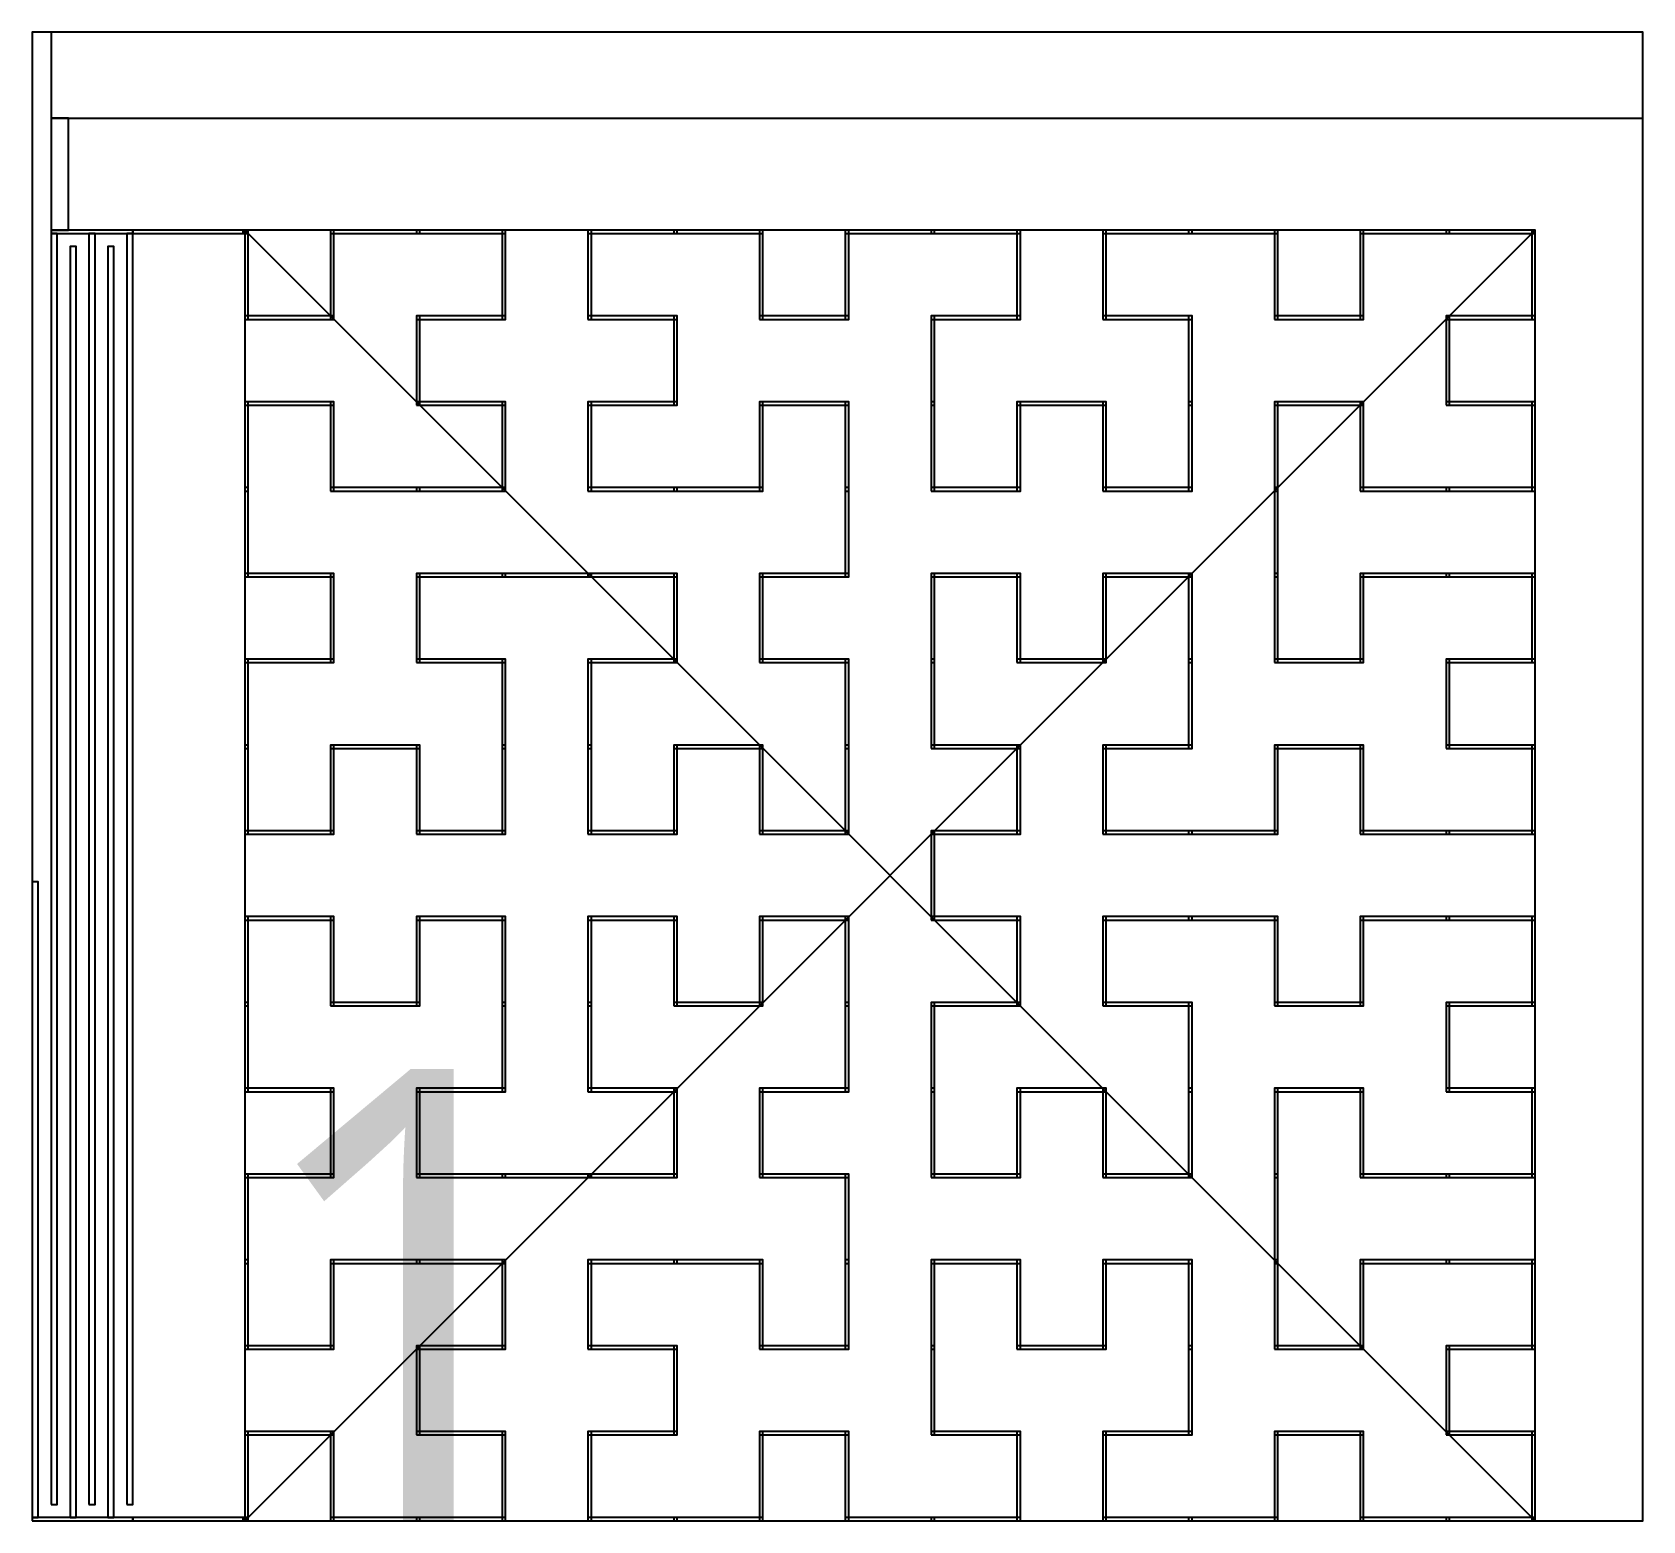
# Model space of a CAD drawing. Header units: metres. Extents: x -997 to 875, y -750 to 980.
import ezdxf

# ---------------------------------------------------------------- set-up
doc = ezdxf.new("R2010")
doc.units = ezdxf.units.M
for name, color, linetype in [('ABSORBER_AREA', 150, 'Continuous'), ('CENTER', 120, 'Continuous'), ('INDEX', 254, 'Continuous'), ('PIXEL', 255, 'Continuous'), ('PIXEL_AREA', 140, 'Continuous')]:
    doc.layers.add(name, color=color, linetype=linetype)
doc.styles.add('OpenSans', font='OpenSans-Regular.ttf')

msp = doc.modelspace()

# ---------------------------------------------------------------- linework, layer by layer
at = {"layer": 'ABSORBER_AREA'}
msp.add_lwpolyline([(-750, -750), (750, -750), (750, 750), (-750, 750), (-750, -750)], dxfattribs=at)
at = {"layer": 'CENTER'}
for points in [[(-750, -750), (750, 750)], [(-750, 750), (750, -750)]]:
    msp.add_lwpolyline(points, dxfattribs=at)
at = {"layer": 'PIXEL'}
for points in [[(-975, 880), (875, 880), (875, 980), (-975, 980), (-975, 880)], [(-975, 750), (-955, 750), (-955, 880), (-975, 880), (-975, 750)], [(-975, 746), (-880, 746), (-880, 750), (-975, 750), (-975, 746)], [(-880, 746), (-750, 746), (-750, 750), (-880, 750), (-880, 746)], [(-752, 746), (-746, 746), (-746, 750), (-752, 750), (-752, 746)], [(-750, 646.3), (-746, 646.3), (-746, 750), (-750, 750), (-750, 646.3)], [(-650.3, 746), (-546.5, 746), (-546.5, 750), (-650.3, 750), (-650.3, 746)], [(-650.3, 646.3), (-646.3, 646.3), (-646.3, 750), (-650.3, 750), (-650.3, 646.3)], [(-550.5, 746), (-446.8, 746), (-446.8, 750), (-550.5, 750), (-550.5, 746)], [(-450.8, 646.3), (-446.8, 646.3), (-446.8, 750), (-450.8, 750), (-450.8, 646.3)], [(-351.1, 746), (-247.3, 746), (-247.3, 750), (-351.1, 750), (-351.1, 746)], [(-351.1, 646.3), (-347.1, 646.3), (-347.1, 750), (-351.1, 750), (-351.1, 646.3)], [(-251.3, 746), (-147.6, 746), (-147.6, 750), (-251.3, 750), (-251.3, 746)], [(-151.6, 646.3), (-147.6, 646.3), (-147.6, 750), (-151.6, 750), (-151.6, 646.3)], [(-51.9, 746), (51.9, 746), (51.9, 750), (-51.9, 750), (-51.9, 746)], [(-51.9, 646.3), (-47.9, 646.3), (-47.9, 750), (-51.9, 750), (-51.9, 646.3)], [(47.9, 746), (151.6, 746), (151.6, 750), (47.9, 750), (47.9, 746)], [(147.6, 646.3), (151.6, 646.3), (151.6, 750), (147.6, 750), (147.6, 646.3)], [(247.3, 746), (351.1, 746), (351.1, 750), (247.3, 750), (247.3, 746)], [(247.3, 646.3), (251.3, 646.3), (251.3, 750), (247.3, 750), (247.3, 646.3)], [(347.1, 746), (450.8, 746), (450.8, 750), (347.1, 750), (347.1, 746)], [(446.8, 646.3), (450.8, 646.3), (450.8, 750), (446.8, 750), (446.8, 646.3)], [(546.5, 746), (650.3, 746), (650.3, 750), (546.5, 750), (546.5, 746)], [(546.5, 646.3), (550.5, 646.3), (550.5, 750), (546.5, 750), (546.5, 646.3)], [(646.3, 746), (750, 746), (750, 750), (646.3, 750), (646.3, 746)], [(746, 646.3), (750, 646.3), (750, 750), (746, 750), (746, 646.3)], [(-975, -731), (-968, -731), (-968, 746), (-975, 746), (-975, -731)], [(-953, -746), (-946, -746), (-946, 731), (-953, 731), (-953, -746)], [(-931, -731), (-924, -731), (-924, 746), (-931, 746), (-931, -731)], [(-909, -746), (-902, -746), (-902, 731), (-909, 731), (-909, -746)], [(-887, -731), (-880, -731), (-880, 746), (-887, 746), (-887, -731)], [(-750, 646.3), (-646.3, 646.3), (-646.3, 650.3), (-750, 650.3), (-750, 646.3)], [(-550.5, 546.5), (-546.5, 546.5), (-546.5, 650.3), (-550.5, 650.3), (-550.5, 546.5)], [(-550.5, 646.3), (-446.8, 646.3), (-446.8, 650.3), (-550.5, 650.3), (-550.5, 646.3)], [(-351.1, 646.3), (-247.3, 646.3), (-247.3, 650.3), (-351.1, 650.3), (-351.1, 646.3)], [(-251.3, 546.5), (-247.3, 546.5), (-247.3, 650.3), (-251.3, 650.3), (-251.3, 546.5)], [(-151.6, 646.3), (-47.9, 646.3), (-47.9, 650.3), (-151.6, 650.3), (-151.6, 646.3)], [(47.9, 546.5), (51.9, 546.5), (51.9, 650.3), (47.9, 650.3), (47.9, 546.5)], [(47.9, 646.3), (151.6, 646.3), (151.6, 650.3), (47.9, 650.3), (47.9, 646.3)], [(247.3, 646.3), (351.1, 646.3), (351.1, 650.3), (247.3, 650.3), (247.3, 646.3)], [(347.1, 546.5), (351.1, 546.5), (351.1, 650.3), (347.1, 650.3), (347.1, 546.5)], [(446.8, 646.3), (550.5, 646.3), (550.5, 650.3), (446.8, 650.3), (446.8, 646.3)], [(646.3, 546.5), (650.3, 546.5), (650.3, 650.3), (646.3, 650.3), (646.3, 546.5)], [(646.3, 646.3), (750, 646.3), (750, 650.3), (646.3, 650.3), (646.3, 646.3)], [(-750, 446.8), (-746, 446.8), (-746, 550.5), (-750, 550.5), (-750, 446.8)], [(-750, 546.5), (-646.3, 546.5), (-646.3, 550.5), (-750, 550.5), (-750, 546.5)], [(-650.3, 446.8), (-646.3, 446.8), (-646.3, 550.5), (-650.3, 550.5), (-650.3, 446.8)], [(-550.5, 546.5), (-446.8, 546.5), (-446.8, 550.5), (-550.5, 550.5), (-550.5, 546.5)], [(-450.8, 446.8), (-446.8, 446.8), (-446.8, 550.5), (-450.8, 550.5), (-450.8, 446.8)], [(-351.1, 546.5), (-247.3, 546.5), (-247.3, 550.5), (-351.1, 550.5), (-351.1, 546.5)], [(-351.1, 446.8), (-347.1, 446.8), (-347.1, 550.5), (-351.1, 550.5), (-351.1, 446.8)], [(-151.6, 446.8), (-147.6, 446.8), (-147.6, 550.5), (-151.6, 550.5), (-151.6, 446.8)], [(-151.6, 546.5), (-47.9, 546.5), (-47.9, 550.5), (-151.6, 550.5), (-151.6, 546.5)], [(-51.9, 446.8), (-47.9, 446.8), (-47.9, 550.5), (-51.9, 550.5), (-51.9, 446.8)], [(47.9, 446.8), (51.9, 446.8), (51.9, 550.5), (47.9, 550.5), (47.9, 446.8)], [(147.6, 546.5), (251.3, 546.5), (251.3, 550.5), (147.6, 550.5), (147.6, 546.5)], [(147.6, 446.8), (151.6, 446.8), (151.6, 550.5), (147.6, 550.5), (147.6, 446.8)], [(247.3, 446.8), (251.3, 446.8), (251.3, 550.5), (247.3, 550.5), (247.3, 446.8)], [(347.1, 446.8), (351.1, 446.8), (351.1, 550.5), (347.1, 550.5), (347.1, 446.8)], [(446.8, 446.8), (450.8, 446.8), (450.8, 550.5), (446.8, 550.5), (446.8, 446.8)], [(446.8, 546.5), (550.5, 546.5), (550.5, 550.5), (446.8, 550.5), (446.8, 546.5)], [(546.5, 446.8), (550.5, 446.8), (550.5, 550.5), (546.5, 550.5), (546.5, 446.8)], [(646.3, 546.5), (750, 546.5), (750, 550.5), (646.3, 550.5), (646.3, 546.5)], [(746, 446.8), (750, 446.8), (750, 550.5), (746, 550.5), (746, 446.8)], [(-750, 347.1), (-746, 347.1), (-746, 450.8), (-750, 450.8), (-750, 347.1)], [(-650.3, 446.8), (-546.5, 446.8), (-546.5, 450.8), (-650.3, 450.8), (-650.3, 446.8)], [(-550.5, 446.8), (-446.8, 446.8), (-446.8, 450.8), (-550.5, 450.8), (-550.5, 446.8)], [(-351.1, 446.8), (-247.3, 446.8), (-247.3, 450.8), (-351.1, 450.8), (-351.1, 446.8)], [(-251.3, 446.8), (-147.6, 446.8), (-147.6, 450.8), (-251.3, 450.8), (-251.3, 446.8)], [(-51.9, 347.1), (-47.9, 347.1), (-47.9, 450.8), (-51.9, 450.8), (-51.9, 347.1)], [(47.9, 446.8), (151.6, 446.8), (151.6, 450.8), (47.9, 450.8), (47.9, 446.8)], [(247.3, 446.8), (351.1, 446.8), (351.1, 450.8), (247.3, 450.8), (247.3, 446.8)], [(446.8, 347.1), (450.8, 347.1), (450.8, 450.8), (446.8, 450.8), (446.8, 347.1)], [(546.5, 446.8), (650.3, 446.8), (650.3, 450.8), (546.5, 450.8), (546.5, 446.8)], [(646.3, 446.8), (750, 446.8), (750, 450.8), (646.3, 450.8), (646.3, 446.8)], [(-750, 347.1), (-646.3, 347.1), (-646.3, 351.1), (-750, 351.1), (-750, 347.1)], [(-650.3, 247.3), (-646.3, 247.3), (-646.3, 351.1), (-650.3, 351.1), (-650.3, 247.3)], [(-550.5, 347.1), (-446.8, 347.1), (-446.8, 351.1), (-550.5, 351.1), (-550.5, 347.1)], [(-550.5, 247.3), (-546.5, 247.3), (-546.5, 351.1), (-550.5, 351.1), (-550.5, 247.3)], [(-450.8, 347.1), (-347.1, 347.1), (-347.1, 351.1), (-450.8, 351.1), (-450.8, 347.1)], [(-351.1, 347.1), (-247.3, 347.1), (-247.3, 351.1), (-351.1, 351.1), (-351.1, 347.1)], [(-251.3, 247.3), (-247.3, 247.3), (-247.3, 351.1), (-251.3, 351.1), (-251.3, 247.3)], [(-151.6, 347.1), (-47.9, 347.1), (-47.9, 351.1), (-151.6, 351.1), (-151.6, 347.1)], [(-151.6, 247.3), (-147.6, 247.3), (-147.6, 351.1), (-151.6, 351.1), (-151.6, 247.3)], [(47.9, 247.3), (51.9, 247.3), (51.9, 351.1), (47.9, 351.1), (47.9, 247.3)], [(47.9, 347.1), (151.6, 347.1), (151.6, 351.1), (47.9, 351.1), (47.9, 347.1)], [(147.6, 247.3), (151.6, 247.3), (151.6, 351.1), (147.6, 351.1), (147.6, 247.3)], [(247.3, 247.3), (251.3, 247.3), (251.3, 351.1), (247.3, 351.1), (247.3, 247.3)], [(247.3, 347.1), (351.1, 347.1), (351.1, 351.1), (247.3, 351.1), (247.3, 347.1)], [(347.1, 247.3), (351.1, 247.3), (351.1, 351.1), (347.1, 351.1), (347.1, 247.3)], [(446.8, 247.3), (450.8, 247.3), (450.8, 351.1), (446.8, 351.1), (446.8, 247.3)], [(546.5, 347.1), (650.3, 347.1), (650.3, 351.1), (546.5, 351.1), (546.5, 347.1)], [(546.5, 247.3), (550.5, 247.3), (550.5, 351.1), (546.5, 351.1), (546.5, 247.3)], [(646.3, 347.1), (750, 347.1), (750, 351.1), (646.3, 351.1), (646.3, 347.1)], [(746, 247.3), (750, 247.3), (750, 351.1), (746, 351.1), (746, 247.3)], [(-750, 147.6), (-746, 147.6), (-746, 251.3), (-750, 251.3), (-750, 147.6)], [(-750, 247.3), (-646.3, 247.3), (-646.3, 251.3), (-750, 251.3), (-750, 247.3)], [(-550.5, 247.3), (-446.8, 247.3), (-446.8, 251.3), (-550.5, 251.3), (-550.5, 247.3)], [(-450.8, 147.6), (-446.8, 147.6), (-446.8, 251.3), (-450.8, 251.3), (-450.8, 147.6)], [(-351.1, 147.6), (-347.1, 147.6), (-347.1, 251.3), (-351.1, 251.3), (-351.1, 147.6)], [(-351.1, 247.3), (-247.3, 247.3), (-247.3, 251.3), (-351.1, 251.3), (-351.1, 247.3)], [(-151.6, 247.3), (-47.9, 247.3), (-47.9, 251.3), (-151.6, 251.3), (-151.6, 247.3)], [(-51.9, 147.6), (-47.9, 147.6), (-47.9, 251.3), (-51.9, 251.3), (-51.9, 147.6)], [(47.9, 147.6), (51.9, 147.6), (51.9, 251.3), (47.9, 251.3), (47.9, 147.6)], [(147.6, 247.3), (251.3, 247.3), (251.3, 251.3), (147.6, 251.3), (147.6, 247.3)], [(347.1, 147.6), (351.1, 147.6), (351.1, 251.3), (347.1, 251.3), (347.1, 147.6)], [(446.8, 247.3), (550.5, 247.3), (550.5, 251.3), (446.8, 251.3), (446.8, 247.3)], [(646.3, 147.6), (650.3, 147.6), (650.3, 251.3), (646.3, 251.3), (646.3, 147.6)], [(646.3, 247.3), (750, 247.3), (750, 251.3), (646.3, 251.3), (646.3, 247.3)], [(-750, 47.9), (-746, 47.9), (-746, 151.6), (-750, 151.6), (-750, 47.9)], [(-650.3, 147.6), (-546.5, 147.6), (-546.5, 151.6), (-650.3, 151.6), (-650.3, 147.6)], [(-650.3, 47.9), (-646.3, 47.9), (-646.3, 151.6), (-650.3, 151.6), (-650.3, 47.9)], [(-550.5, 47.9), (-546.5, 47.9), (-546.5, 151.6), (-550.5, 151.6), (-550.5, 47.9)], [(-450.8, 47.9), (-446.8, 47.9), (-446.8, 151.6), (-450.8, 151.6), (-450.8, 47.9)], [(-351.1, 47.9), (-347.1, 47.9), (-347.1, 151.6), (-351.1, 151.6), (-351.1, 47.9)], [(-251.3, 147.6), (-147.6, 147.6), (-147.6, 151.6), (-251.3, 151.6), (-251.3, 147.6)], [(-251.3, 47.9), (-247.3, 47.9), (-247.3, 151.6), (-251.3, 151.6), (-251.3, 47.9)], [(-151.6, 47.9), (-147.6, 47.9), (-147.6, 151.6), (-151.6, 151.6), (-151.6, 47.9)], [(-51.9, 47.9), (-47.9, 47.9), (-47.9, 151.6), (-51.9, 151.6), (-51.9, 47.9)], [(47.9, 147.6), (151.6, 147.6), (151.6, 151.6), (47.9, 151.6), (47.9, 147.6)], [(147.6, 47.9), (151.6, 47.9), (151.6, 151.6), (147.6, 151.6), (147.6, 47.9)], [(247.3, 147.6), (351.1, 147.6), (351.1, 151.6), (247.3, 151.6), (247.3, 147.6)], [(247.3, 47.9), (251.3, 47.9), (251.3, 151.6), (247.3, 151.6), (247.3, 47.9)], [(446.8, 47.9), (450.8, 47.9), (450.8, 151.6), (446.8, 151.6), (446.8, 47.9)], [(446.8, 147.6), (550.5, 147.6), (550.5, 151.6), (446.8, 151.6), (446.8, 147.6)], [(546.5, 47.9), (550.5, 47.9), (550.5, 151.6), (546.5, 151.6), (546.5, 47.9)], [(646.3, 147.6), (750, 147.6), (750, 151.6), (646.3, 151.6), (646.3, 147.6)], [(746, 47.9), (750, 47.9), (750, 151.6), (746, 151.6), (746, 47.9)], [(-750, 47.9), (-646.3, 47.9), (-646.3, 51.9), (-750, 51.9), (-750, 47.9)], [(-550.5, 47.9), (-446.8, 47.9), (-446.8, 51.9), (-550.5, 51.9), (-550.5, 47.9)], [(-351.1, 47.9), (-247.3, 47.9), (-247.3, 51.9), (-351.1, 51.9), (-351.1, 47.9)], [(-151.6, 47.9), (-47.9, 47.9), (-47.9, 51.9), (-151.6, 51.9), (-151.6, 47.9)], [(47.9, -51.9), (51.9, -51.9), (51.9, 51.9), (47.9, 51.9), (47.9, -51.9)], [(47.9, 47.9), (151.6, 47.9), (151.6, 51.9), (47.9, 51.9), (47.9, 47.9)], [(247.3, 47.9), (351.1, 47.9), (351.1, 51.9), (247.3, 51.9), (247.3, 47.9)], [(347.1, 47.9), (450.8, 47.9), (450.8, 51.9), (347.1, 51.9), (347.1, 47.9)], [(546.5, 47.9), (650.3, 47.9), (650.3, 51.9), (546.5, 51.9), (546.5, 47.9)], [(646.3, 47.9), (750, 47.9), (750, 51.9), (646.3, 51.9), (646.3, 47.9)], [(-997, -746), (-990, -746), (-990, -7.5), (-997, -7.5), (-997, -746)], [(-750, -151.6), (-746, -151.6), (-746, -47.9), (-750, -47.9), (-750, -151.6)], [(-750, -51.9), (-646.3, -51.9), (-646.3, -47.9), (-750, -47.9), (-750, -51.9)], [(-650.3, -151.6), (-646.3, -151.6), (-646.3, -47.9), (-650.3, -47.9), (-650.3, -151.6)], [(-550.5, -151.6), (-546.5, -151.6), (-546.5, -47.9), (-550.5, -47.9), (-550.5, -151.6)], [(-550.5, -51.9), (-446.8, -51.9), (-446.8, -47.9), (-550.5, -47.9), (-550.5, -51.9)], [(-450.8, -151.6), (-446.8, -151.6), (-446.8, -47.9), (-450.8, -47.9), (-450.8, -151.6)], [(-351.1, -151.6), (-347.1, -151.6), (-347.1, -47.9), (-351.1, -47.9), (-351.1, -151.6)], [(-351.1, -51.9), (-247.3, -51.9), (-247.3, -47.9), (-351.1, -47.9), (-351.1, -51.9)], [(-251.3, -151.6), (-247.3, -151.6), (-247.3, -47.9), (-251.3, -47.9), (-251.3, -151.6)], [(-151.6, -151.6), (-147.6, -151.6), (-147.6, -47.9), (-151.6, -47.9), (-151.6, -151.6)], [(-151.6, -51.9), (-47.9, -51.9), (-47.9, -47.9), (-151.6, -47.9), (-151.6, -51.9)], [(-51.9, -151.6), (-47.9, -151.6), (-47.9, -47.9), (-51.9, -47.9), (-51.9, -151.6)], [(47.9, -51.9), (151.6, -51.9), (151.6, -47.9), (47.9, -47.9), (47.9, -51.9)], [(147.6, -151.6), (151.6, -151.6), (151.6, -47.9), (147.6, -47.9), (147.6, -151.6)], [(247.3, -51.9), (351.1, -51.9), (351.1, -47.9), (247.3, -47.9), (247.3, -51.9)], [(247.3, -151.6), (251.3, -151.6), (251.3, -47.9), (247.3, -47.9), (247.3, -151.6)], [(347.1, -51.9), (450.8, -51.9), (450.8, -47.9), (347.1, -47.9), (347.1, -51.9)], [(446.8, -151.6), (450.8, -151.6), (450.8, -47.9), (446.8, -47.9), (446.8, -151.6)], [(546.5, -51.9), (650.3, -51.9), (650.3, -47.9), (546.5, -47.9), (546.5, -51.9)], [(546.5, -151.6), (550.5, -151.6), (550.5, -47.9), (546.5, -47.9), (546.5, -151.6)], [(646.3, -51.9), (750, -51.9), (750, -47.9), (646.3, -47.9), (646.3, -51.9)], [(746, -151.6), (750, -151.6), (750, -47.9), (746, -47.9), (746, -151.6)], [(-750, -251.3), (-746, -251.3), (-746, -147.6), (-750, -147.6), (-750, -251.3)], [(-650.3, -151.6), (-546.5, -151.6), (-546.5, -147.6), (-650.3, -147.6), (-650.3, -151.6)], [(-450.8, -251.3), (-446.8, -251.3), (-446.8, -147.6), (-450.8, -147.6), (-450.8, -251.3)], [(-351.1, -251.3), (-347.1, -251.3), (-347.1, -147.6), (-351.1, -147.6), (-351.1, -251.3)], [(-251.3, -151.6), (-147.6, -151.6), (-147.6, -147.6), (-251.3, -147.6), (-251.3, -151.6)], [(-51.9, -251.3), (-47.9, -251.3), (-47.9, -147.6), (-51.9, -147.6), (-51.9, -251.3)], [(47.9, -251.3), (51.9, -251.3), (51.9, -147.6), (47.9, -147.6), (47.9, -251.3)], [(47.9, -151.6), (151.6, -151.6), (151.6, -147.6), (47.9, -147.6), (47.9, -151.6)], [(247.3, -151.6), (351.1, -151.6), (351.1, -147.6), (247.3, -147.6), (247.3, -151.6)], [(347.1, -251.3), (351.1, -251.3), (351.1, -147.6), (347.1, -147.6), (347.1, -251.3)], [(446.8, -151.6), (550.5, -151.6), (550.5, -147.6), (446.8, -147.6), (446.8, -151.6)], [(646.3, -251.3), (650.3, -251.3), (650.3, -147.6), (646.3, -147.6), (646.3, -251.3)], [(646.3, -151.6), (750, -151.6), (750, -147.6), (646.3, -147.6), (646.3, -151.6)], [(-750, -251.3), (-646.3, -251.3), (-646.3, -247.3), (-750, -247.3), (-750, -251.3)], [(-650.3, -351.1), (-646.3, -351.1), (-646.3, -247.3), (-650.3, -247.3), (-650.3, -351.1)], [(-550.5, -251.3), (-446.8, -251.3), (-446.8, -247.3), (-550.5, -247.3), (-550.5, -251.3)], [(-550.5, -351.1), (-546.5, -351.1), (-546.5, -247.3), (-550.5, -247.3), (-550.5, -351.1)], [(-351.1, -251.3), (-247.3, -251.3), (-247.3, -247.3), (-351.1, -247.3), (-351.1, -251.3)], [(-251.3, -351.1), (-247.3, -351.1), (-247.3, -247.3), (-251.3, -247.3), (-251.3, -351.1)], [(-151.6, -251.3), (-47.9, -251.3), (-47.9, -247.3), (-151.6, -247.3), (-151.6, -251.3)], [(-151.6, -351.1), (-147.6, -351.1), (-147.6, -247.3), (-151.6, -247.3), (-151.6, -351.1)], [(47.9, -351.1), (51.9, -351.1), (51.9, -247.3), (47.9, -247.3), (47.9, -351.1)], [(147.6, -251.3), (251.3, -251.3), (251.3, -247.3), (147.6, -247.3), (147.6, -251.3)], [(147.6, -351.1), (151.6, -351.1), (151.6, -247.3), (147.6, -247.3), (147.6, -351.1)], [(247.3, -351.1), (251.3, -351.1), (251.3, -247.3), (247.3, -247.3), (247.3, -351.1)], [(347.1, -351.1), (351.1, -351.1), (351.1, -247.3), (347.1, -247.3), (347.1, -351.1)], [(446.8, -351.1), (450.8, -351.1), (450.8, -247.3), (446.8, -247.3), (446.8, -351.1)], [(446.8, -251.3), (550.5, -251.3), (550.5, -247.3), (446.8, -247.3), (446.8, -251.3)], [(546.5, -351.1), (550.5, -351.1), (550.5, -247.3), (546.5, -247.3), (546.5, -351.1)], [(646.3, -251.3), (750, -251.3), (750, -247.3), (646.3, -247.3), (646.3, -251.3)], [(746, -351.1), (750, -351.1), (750, -247.3), (746, -247.3), (746, -351.1)], [(-750, -450.8), (-746, -450.8), (-746, -347.1), (-750, -347.1), (-750, -450.8)], [(-750, -351.1), (-646.3, -351.1), (-646.3, -347.1), (-750, -347.1), (-750, -351.1)], [(-550.5, -351.1), (-446.8, -351.1), (-446.8, -347.1), (-550.5, -347.1), (-550.5, -351.1)], [(-450.8, -351.1), (-347.1, -351.1), (-347.1, -347.1), (-450.8, -347.1), (-450.8, -351.1)], [(-351.1, -351.1), (-247.3, -351.1), (-247.3, -347.1), (-351.1, -347.1), (-351.1, -351.1)], [(-151.6, -351.1), (-47.9, -351.1), (-47.9, -347.1), (-151.6, -347.1), (-151.6, -351.1)], [(-51.9, -450.8), (-47.9, -450.8), (-47.9, -347.1), (-51.9, -347.1), (-51.9, -450.8)], [(47.9, -351.1), (151.6, -351.1), (151.6, -347.1), (47.9, -347.1), (47.9, -351.1)], [(247.3, -351.1), (351.1, -351.1), (351.1, -347.1), (247.3, -347.1), (247.3, -351.1)], [(446.8, -450.8), (450.8, -450.8), (450.8, -347.1), (446.8, -347.1), (446.8, -450.8)], [(546.5, -351.1), (650.3, -351.1), (650.3, -347.1), (546.5, -347.1), (546.5, -351.1)], [(646.3, -351.1), (750, -351.1), (750, -347.1), (646.3, -347.1), (646.3, -351.1)], [(-750, -550.5), (-746, -550.5), (-746, -446.8), (-750, -446.8), (-750, -550.5)], [(-650.3, -450.8), (-546.5, -450.8), (-546.5, -446.8), (-650.3, -446.8), (-650.3, -450.8)], [(-650.3, -550.5), (-646.3, -550.5), (-646.3, -446.8), (-650.3, -446.8), (-650.3, -550.5)], [(-550.5, -450.8), (-446.8, -450.8), (-446.8, -446.8), (-550.5, -446.8), (-550.5, -450.8)], [(-450.8, -550.5), (-446.8, -550.5), (-446.8, -446.8), (-450.8, -446.8), (-450.8, -550.5)], [(-351.1, -450.8), (-247.3, -450.8), (-247.3, -446.8), (-351.1, -446.8), (-351.1, -450.8)], [(-351.1, -550.5), (-347.1, -550.5), (-347.1, -446.8), (-351.1, -446.8), (-351.1, -550.5)], [(-251.3, -450.8), (-147.6, -450.8), (-147.6, -446.8), (-251.3, -446.8), (-251.3, -450.8)], [(-151.6, -550.5), (-147.6, -550.5), (-147.6, -446.8), (-151.6, -446.8), (-151.6, -550.5)], [(-51.9, -550.5), (-47.9, -550.5), (-47.9, -446.8), (-51.9, -446.8), (-51.9, -550.5)], [(47.9, -550.5), (51.9, -550.5), (51.9, -446.8), (47.9, -446.8), (47.9, -550.5)], [(47.9, -450.8), (151.6, -450.8), (151.6, -446.8), (47.9, -446.8), (47.9, -450.8)], [(147.6, -550.5), (151.6, -550.5), (151.6, -446.8), (147.6, -446.8), (147.6, -550.5)], [(247.3, -550.5), (251.3, -550.5), (251.3, -446.8), (247.3, -446.8), (247.3, -550.5)], [(247.3, -450.8), (351.1, -450.8), (351.1, -446.8), (247.3, -446.8), (247.3, -450.8)], [(347.1, -550.5), (351.1, -550.5), (351.1, -446.8), (347.1, -446.8), (347.1, -550.5)], [(446.8, -550.5), (450.8, -550.5), (450.8, -446.8), (446.8, -446.8), (446.8, -550.5)], [(546.5, -450.8), (650.3, -450.8), (650.3, -446.8), (546.5, -446.8), (546.5, -450.8)], [(546.5, -550.5), (550.5, -550.5), (550.5, -446.8), (546.5, -446.8), (546.5, -550.5)], [(646.3, -450.8), (750, -450.8), (750, -446.8), (646.3, -446.8), (646.3, -450.8)], [(746, -550.5), (750, -550.5), (750, -446.8), (746, -446.8), (746, -550.5)], [(-750, -550.5), (-646.3, -550.5), (-646.3, -546.5), (-750, -546.5), (-750, -550.5)], [(-550.5, -650.3), (-546.5, -650.3), (-546.5, -546.5), (-550.5, -546.5), (-550.5, -650.3)], [(-550.5, -550.5), (-446.8, -550.5), (-446.8, -546.5), (-550.5, -546.5), (-550.5, -550.5)], [(-351.1, -550.5), (-247.3, -550.5), (-247.3, -546.5), (-351.1, -546.5), (-351.1, -550.5)], [(-251.3, -650.3), (-247.3, -650.3), (-247.3, -546.5), (-251.3, -546.5), (-251.3, -650.3)], [(-151.6, -550.5), (-47.9, -550.5), (-47.9, -546.5), (-151.6, -546.5), (-151.6, -550.5)], [(47.9, -650.3), (51.9, -650.3), (51.9, -546.5), (47.9, -546.5), (47.9, -650.3)], [(147.6, -550.5), (251.3, -550.5), (251.3, -546.5), (147.6, -546.5), (147.6, -550.5)], [(347.1, -650.3), (351.1, -650.3), (351.1, -546.5), (347.1, -546.5), (347.1, -650.3)], [(446.8, -550.5), (550.5, -550.5), (550.5, -546.5), (446.8, -546.5), (446.8, -550.5)], [(646.3, -650.3), (650.3, -650.3), (650.3, -546.5), (646.3, -546.5), (646.3, -650.3)], [(646.3, -550.5), (750, -550.5), (750, -546.5), (646.3, -546.5), (646.3, -550.5)], [(-750, -750), (-746, -750), (-746, -646.3), (-750, -646.3), (-750, -750)], [(-750, -650.3), (-646.3, -650.3), (-646.3, -646.3), (-750, -646.3), (-750, -650.3)], [(-650.3, -750), (-646.3, -750), (-646.3, -646.3), (-650.3, -646.3), (-650.3, -750)], [(-550.5, -650.3), (-446.8, -650.3), (-446.8, -646.3), (-550.5, -646.3), (-550.5, -650.3)], [(-450.8, -750), (-446.8, -750), (-446.8, -646.3), (-450.8, -646.3), (-450.8, -750)], [(-351.1, -650.3), (-247.3, -650.3), (-247.3, -646.3), (-351.1, -646.3), (-351.1, -650.3)], [(-351.1, -750), (-347.1, -750), (-347.1, -646.3), (-351.1, -646.3), (-351.1, -750)], [(-151.6, -750), (-147.6, -750), (-147.6, -646.3), (-151.6, -646.3), (-151.6, -750)], [(-151.6, -650.3), (-47.9, -650.3), (-47.9, -646.3), (-151.6, -646.3), (-151.6, -650.3)], [(-51.9, -750), (-47.9, -750), (-47.9, -646.3), (-51.9, -646.3), (-51.9, -750)], [(47.9, -650.3), (151.6, -650.3), (151.6, -646.3), (47.9, -646.3), (47.9, -650.3)], [(147.6, -750), (151.6, -750), (151.6, -646.3), (147.6, -646.3), (147.6, -750)], [(247.3, -650.3), (351.1, -650.3), (351.1, -646.3), (247.3, -646.3), (247.3, -650.3)], [(247.3, -750), (251.3, -750), (251.3, -646.3), (247.3, -646.3), (247.3, -750)], [(446.8, -750), (450.8, -750), (450.8, -646.3), (446.8, -646.3), (446.8, -750)], [(446.8, -650.3), (550.5, -650.3), (550.5, -646.3), (446.8, -646.3), (446.8, -650.3)], [(546.5, -750), (550.5, -750), (550.5, -646.3), (546.5, -646.3), (546.5, -750)], [(646.3, -650.3), (750, -650.3), (750, -646.3), (646.3, -646.3), (646.3, -650.3)], [(746, -750), (750, -750), (750, -646.3), (746, -646.3), (746, -750)], [(-997, -750), (-880, -750), (-880, -746), (-997, -746), (-997, -750)], [(-880, -750), (-750, -750), (-750, -746), (-880, -746), (-880, -750)], [(-752, -750), (-746, -750), (-746, -746), (-752, -746), (-752, -750)], [(-650.3, -750), (-546.5, -750), (-546.5, -746), (-650.3, -746), (-650.3, -750)], [(-550.5, -750), (-446.8, -750), (-446.8, -746), (-550.5, -746), (-550.5, -750)], [(-351.1, -750), (-247.3, -750), (-247.3, -746), (-351.1, -746), (-351.1, -750)], [(-251.3, -750), (-147.6, -750), (-147.6, -746), (-251.3, -746), (-251.3, -750)], [(-51.9, -750), (51.9, -750), (51.9, -746), (-51.9, -746), (-51.9, -750)], [(47.9, -750), (151.6, -750), (151.6, -746), (47.9, -746), (47.9, -750)], [(247.3, -750), (351.1, -750), (351.1, -746), (247.3, -746), (247.3, -750)], [(347.1, -750), (450.8, -750), (450.8, -746), (347.1, -746), (347.1, -750)], [(546.5, -750), (650.3, -750), (650.3, -746), (546.5, -746), (546.5, -750)], [(646.3, -750), (750, -750), (750, -746), (646.3, -746), (646.3, -750)]]:
    msp.add_lwpolyline(points, dxfattribs=at)
at = {"layer": 'PIXEL_AREA'}
msp.add_lwpolyline([(-997, -750), (875, -750), (875, 980), (-997, 980), (-997, -750)], dxfattribs=at)

# ---------------------------------------------------------------- texts
at = {"layer": 'INDEX', "style": 'OpenSans'}
msp.add_text('1', height=525, dxfattribs=at).set_placement((-750, -750))

doc.saveas('drawing.dxf')
